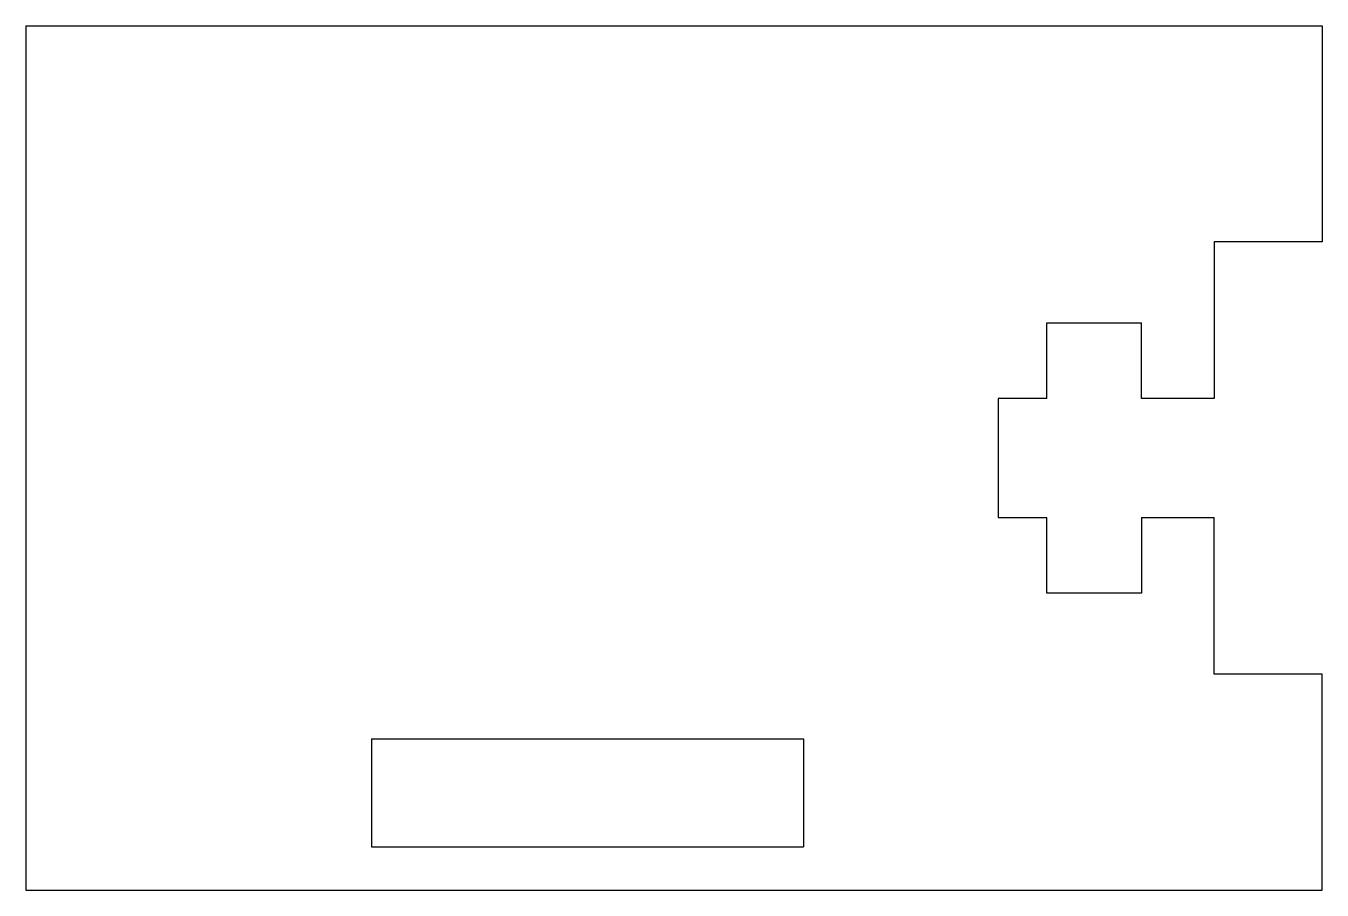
# Model space of a CAD drawing. Extents: x -0.54 to 0.96, y -0.58 to 0.42.
import ezdxf

# ---------------------------------------------------------------- set-up
doc = ezdxf.new("R2010")
doc.units = 0
doc.layers.add('VISIBLE', color=7, linetype='CONTINUOUS')

msp = doc.modelspace()

# ---------------------------------------------------------------- linework, layer by layer
at = {"layer": 'VISIBLE'}
for p, q in [((-0.5401, 0.4155, 0.125), (0.9599, 0.4155, 0.125)), ((-0.5401, 0.4155, 0.125), (-0.5401, -0.5845, 0.125)), ((0.9599, 0.4155, 0.125), (0.9599, 0.1655, 0.125)), ((0.8349, 0.1655, 0.125), (0.8349, -0.0155, 0.125)), ((0.9599, 0.1655, 0.125), (0.8349, 0.1655, 0.125)), ((0.6415, -0.0155, 0.125), (0.6415, 0.0717, 0.125)), ((0.6415, 0.0717, 0.125), (0.7509, 0.0717, 0.125)), ((0.7509, -0.0155, 0.125), (0.7509, 0.0717, 0.125)), ((0.5849, -0.0155, 0.125), (0.5849, -0.1535, 0.125)), ((0.6415, -0.0155, 0.125), (0.5849, -0.0155, 0.125)), ((0.8349, -0.0155, 0.125), (0.7509, -0.0155, 0.125)), ((0.5849, -0.1535, 0.125), (0.6415, -0.1535, 0.125)), ((0.6415, -0.2408, 0.125), (0.6415, -0.1535, 0.125)), ((0.7509, -0.1535, 0.125), (0.8349, -0.1535, 0.125)), ((0.7509, -0.1535, 0.125), (0.7509, -0.2408, 0.125)), ((0.8349, -0.3345, 0.125), (0.8349, -0.1535, 0.125)), ((0.7509, -0.2408, 0.125), (0.6415, -0.2408, 0.125)), ((0.9599, -0.3345, 0.125), (0.8349, -0.3345, 0.125)), ((0.9599, -0.5845, 0.125), (0.9599, -0.3345, 0.125)), ((-0.1401, -0.4095, 0.125), (-0.1401, -0.5345, 0.125)), ((-0.1401, -0.4095, 0.125), (0.3599, -0.4095, 0.125)), ((0.3599, -0.4095, 0.125), (0.3599, -0.5345, 0.125)), ((-0.1401, -0.5345, 0.125), (0.3599, -0.5345, 0.125)), ((-0.5401, -0.5845, 0.125), (0.9599, -0.5845, 0.125))]:
    msp.add_line(p, q, dxfattribs=at)

doc.saveas('drawing.dxf')
